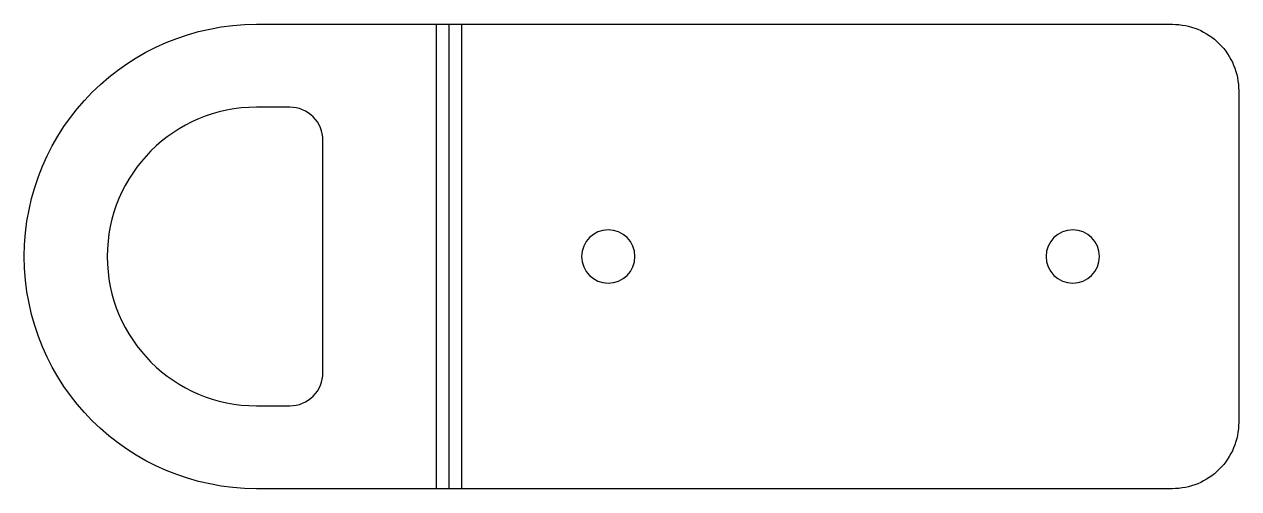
# Model space of a CAD drawing. Header units: inches. Extents: x -0.88 to 3.7, y 0 to 1.75.
import ezdxf

# ---------------------------------------------------------------- set-up
doc = ezdxf.new("R2010")
doc.units = ezdxf.units.IN

msp = doc.modelspace()

# ---------------------------------------------------------------- linework, layer by layer
at = {"layer": 'BEND'}
msp.add_line((0.725, 0), (0.725, 1.75), dxfattribs=at)
at = {"layer": 'BEND_EXTENT'}
for p, q in [((0.6778, 0), (0.6778, 1.75)), ((0.7721, 1.75), (0.7721, 0))]:
    msp.add_line(p, q, dxfattribs=at)
at = {"layer": 'INTERIOR_PROFILES'}
msp.add_lwpolyline([(0.125, 0.3125, 0.414214), (0.25, 0.4375), (0.25, 1.3125, 0.414214), (0.125, 1.4375), (0, 1.4375, 1), (0, 0.3125)], format="xyb", close=True, dxfattribs=at)
at = {"layer": 'INTERIOR_PROFILES', "extrusion": (0, 0, -1)}
for centre in [(-1.3249, 0.875), (-3.0749, 0.875)]:
    msp.add_circle(centre, 0.1005, dxfattribs=at)
at = {"layer": 'OUTER_PROFILES'}
msp.add_lwpolyline([(0, 0, -1), (0, 1.75), (3.4499, 1.75, -0.414214), (3.6999, 1.5), (3.6999, 0.25, -0.414214), (3.4499, 0)], format="xyb", close=True, dxfattribs=at)

doc.saveas('drawing.dxf')
